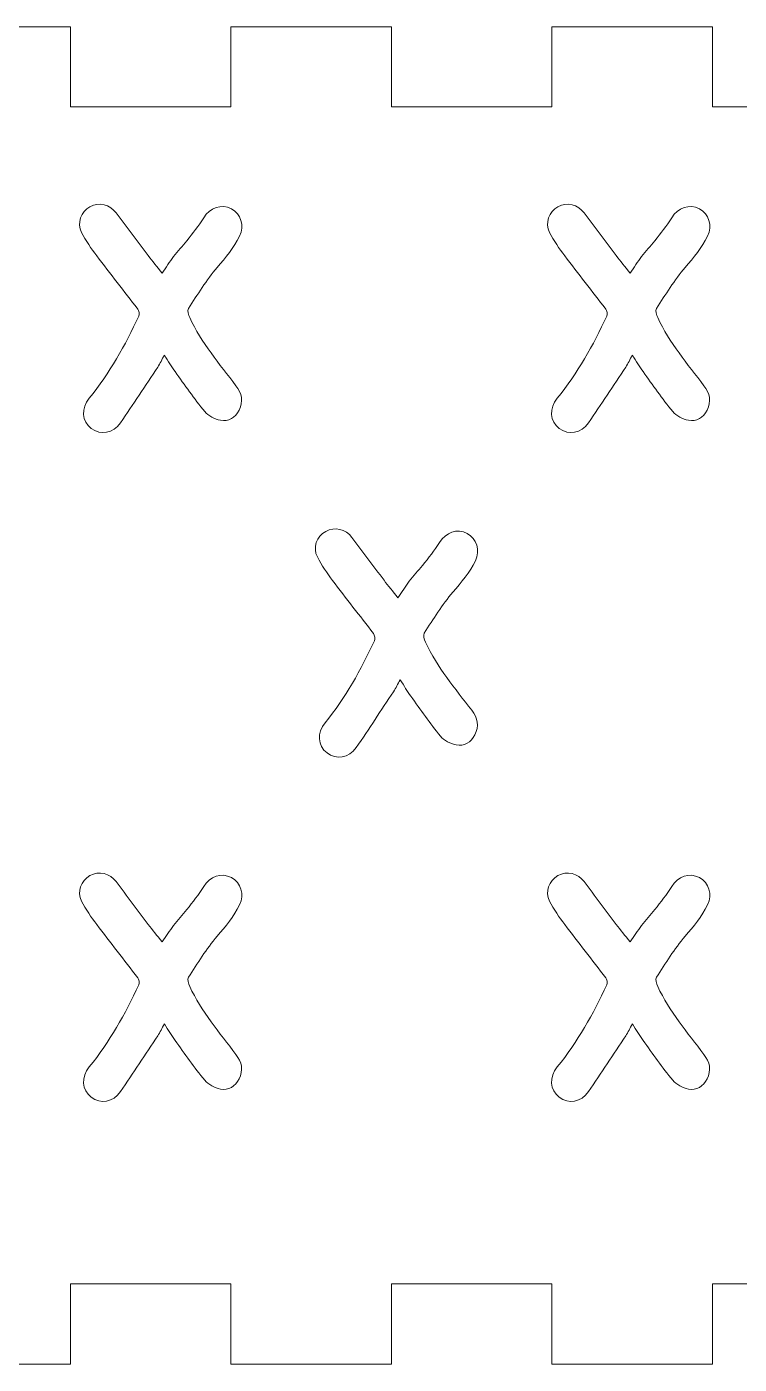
# Model space of a CAD drawing. Header units: inches. Extents: x 5 to 205, y 106 to 206.
# Drawn here: x 59.9 to 113.1, y 106 to 206 of the extents above; entities that cross this region are included whole.
import ezdxf

# ---------------------------------------------------------------- set-up
doc = ezdxf.new("R2010")
doc.units = ezdxf.units.IN
doc.header["$MEASUREMENT"] = 0

# ---------------------------------------------------------------- blocks, each defined once
blk = doc.blocks.new('block 28')
at = {"color": 7, "lineweight": 15, "true_color": 0xffffff}
blk.add_open_spline([(66.542, 192.078), (66.078, 192.698), (65.245, 192.906), (64.577, 192.53)], degree=3, dxfattribs=at)
blk = doc.blocks.new('block 29')
at = {"color": 7, "lineweight": 15, "true_color": 0xffffff}
blk.add_open_spline([(64.577, 192.53), (63.904, 192.154), (63.587, 191.313), (63.955, 190.621)], degree=3, dxfattribs=at)
blk = doc.blocks.new('block 30')
at = {"color": 7, "lineweight": 15, "true_color": 0xffffff}
blk.add_open_spline([(63.955, 190.621), (64.272, 190.001), (64.672, 189.416), (65.088, 188.86)], degree=3, dxfattribs=at)
blk = doc.blocks.new('block 31')
at = {"color": 7, "lineweight": 15, "true_color": 0xffffff}
blk.add_open_spline([(65.088, 188.86), (66.091, 187.525), (67.143, 186.221), (68.152, 184.889)], degree=3, dxfattribs=at)
blk = doc.blocks.new('block 32')
at = {"color": 7, "lineweight": 15, "true_color": 0xffffff}
blk.add_open_spline([(68.152, 184.889), (68.248, 184.761), (68.292, 184.5), (68.225, 184.359)], degree=3, dxfattribs=at)
blk = doc.blocks.new('block 33')
at = {"color": 7, "lineweight": 15, "true_color": 0xffffff}
blk.add_open_spline([(68.225, 184.359), (67.212, 182.179), (66.054, 180.093), (64.533, 178.228)], degree=3, dxfattribs=at)
blk = doc.blocks.new('block 34')
at = {"color": 7, "lineweight": 15, "true_color": 0xffffff}
blk.add_open_spline([(64.533, 178.228), (63.9, 177.461), (63.976, 176.502), (64.676, 175.964)], degree=3, dxfattribs=at)
blk = doc.blocks.new('block 35')
at = {"color": 7, "lineweight": 15, "true_color": 0xffffff}
blk.add_open_spline([(64.676, 175.964), (65.373, 175.429), (66.301, 175.573), (66.862, 176.378)], degree=3, dxfattribs=at)
blk = doc.blocks.new('block 36')
at = {"color": 7, "lineweight": 15, "true_color": 0xffffff}
blk.add_open_spline([(66.862, 176.378), (67.812, 177.754), (68.725, 179.158), (69.646, 180.549)], degree=3, dxfattribs=at)
blk = doc.blocks.new('block 37')
at = {"color": 7, "lineweight": 15, "true_color": 0xffffff}
blk.add_open_spline([(69.646, 180.549), (69.826, 180.82), (69.962, 181.112), (70.146, 181.442)], degree=3, dxfattribs=at)
blk = doc.blocks.new('block 38')
at = {"color": 7, "lineweight": 15, "true_color": 0xffffff}
blk.add_open_spline([(70.146, 181.442), (70.442, 180.98), (70.679, 180.577), (70.947, 180.206)], degree=3, dxfattribs=at)
blk = doc.blocks.new('block 39')
at = {"color": 7, "lineweight": 15, "true_color": 0xffffff}
blk.add_open_spline([(70.947, 180.206), (71.67, 179.203), (72.373, 178.179), (73.161, 177.226)], degree=3, dxfattribs=at)
blk = doc.blocks.new('block 40')
at = {"color": 7, "lineweight": 15, "true_color": 0xffffff}
blk.add_open_spline([(73.161, 177.226), (73.433, 176.901), (73.91, 176.658), (74.335, 176.57)], degree=3, dxfattribs=at)
blk = doc.blocks.new('block 41')
at = {"color": 7, "lineweight": 15, "true_color": 0xffffff}
blk.add_open_spline([(74.335, 176.57), (74.939, 176.442), (75.447, 176.77), (75.736, 177.324)], degree=3, dxfattribs=at)
blk = doc.blocks.new('block 42')
at = {"color": 7, "lineweight": 15, "true_color": 0xffffff}
blk.add_open_spline([(75.736, 177.324), (76.068, 177.975), (75.936, 178.582), (75.499, 179.154)], degree=3, dxfattribs=at)
blk = doc.blocks.new('block 43')
at = {"color": 7, "lineweight": 15, "true_color": 0xffffff}
blk.add_open_spline([(75.499, 179.154), (74.253, 180.783), (72.925, 182.361), (72.039, 184.242)], degree=3, dxfattribs=at)
blk = doc.blocks.new('block 44')
at = {"color": 7, "lineweight": 15, "true_color": 0xffffff}
blk.add_open_spline([(72.039, 184.242), (71.943, 184.443), (71.851, 184.776), (71.943, 184.921)], degree=3, dxfattribs=at)
blk = doc.blocks.new('block 45')
at = {"color": 7, "lineweight": 15, "true_color": 0xffffff}
blk.add_open_spline([(71.943, 184.921), (72.628, 185.972), (73.285, 187.049), (74.09, 187.991)], degree=3, dxfattribs=at)
blk = doc.blocks.new('block 46')
at = {"color": 7, "lineweight": 15, "true_color": 0xffffff}
blk.add_open_spline([(74.09, 187.991), (74.731, 188.735), (75.348, 189.459), (75.767, 190.342)], degree=3, dxfattribs=at)
blk = doc.blocks.new('block 47')
at = {"color": 7, "lineweight": 15, "true_color": 0xffffff}
blk.add_open_spline([(75.767, 190.342), (76.139, 191.117), (75.875, 191.992), (75.159, 192.379)], degree=3, dxfattribs=at)
blk = doc.blocks.new('block 48')
at = {"color": 7, "lineweight": 15, "true_color": 0xffffff}
blk.add_open_spline([(75.159, 192.379), (74.406, 192.778), (73.553, 192.459), (73.093, 191.707)], degree=3, dxfattribs=at)
blk = doc.blocks.new('block 49')
at = {"color": 7, "lineweight": 15, "true_color": 0xffffff}
blk.add_open_spline([(73.093, 191.707), (72.72, 191.105), (72.264, 190.553), (71.823, 189.993)], degree=3, dxfattribs=at)
blk = doc.blocks.new('block 50')
at = {"color": 7, "lineweight": 15, "true_color": 0xffffff}
blk.add_open_spline([(71.823, 189.993), (71.507, 189.588), (71.146, 189.215), (70.83, 188.803)], degree=3, dxfattribs=at)
blk = doc.blocks.new('block 51')
at = {"color": 7, "lineweight": 15, "true_color": 0xffffff}
blk.add_open_spline([(70.83, 188.803), (70.543, 188.416), (70.282, 188.006), (69.981, 187.566)], degree=3, dxfattribs=at)
blk = doc.blocks.new('block 52')
at = {"color": 7, "lineweight": 15, "true_color": 0xffffff}
blk.add_open_spline([(69.981, 187.566), (69.6, 188.047), (69.257, 188.456), (68.941, 188.88)], degree=3, dxfattribs=at)
blk = doc.blocks.new('block 53')
at = {"color": 7, "lineweight": 15, "true_color": 0xffffff}
blk.add_open_spline([(68.941, 188.88), (68.136, 189.941), (67.323, 191.008), (66.542, 192.078)], degree=3, dxfattribs=at)
blk = doc.blocks.new('block 106')
at = {"color": 7, "lineweight": 15, "true_color": 0xffffff}
blk.add_open_spline([(101.542, 192.078), (101.078, 192.698), (100.245, 192.906), (99.577, 192.53)], degree=3, dxfattribs=at)
blk = doc.blocks.new('block 107')
at = {"color": 7, "lineweight": 15, "true_color": 0xffffff}
blk.add_open_spline([(99.577, 192.53), (98.904, 192.154), (98.587, 191.313), (98.955, 190.621)], degree=3, dxfattribs=at)
blk = doc.blocks.new('block 108')
at = {"color": 7, "lineweight": 15, "true_color": 0xffffff}
blk.add_open_spline([(98.955, 190.621), (99.272, 190.001), (99.672, 189.416), (100.088, 188.86)], degree=3, dxfattribs=at)
blk = doc.blocks.new('block 109')
at = {"color": 7, "lineweight": 15, "true_color": 0xffffff}
blk.add_open_spline([(100.088, 188.86), (101.091, 187.525), (102.143, 186.221), (103.152, 184.889)], degree=3, dxfattribs=at)
blk = doc.blocks.new('block 110')
at = {"color": 7, "lineweight": 15, "true_color": 0xffffff}
blk.add_open_spline([(103.152, 184.889), (103.248, 184.761), (103.292, 184.5), (103.225, 184.359)], degree=3, dxfattribs=at)
blk = doc.blocks.new('block 111')
at = {"color": 7, "lineweight": 15, "true_color": 0xffffff}
blk.add_open_spline([(103.225, 184.359), (102.212, 182.179), (101.054, 180.093), (99.533, 178.228)], degree=3, dxfattribs=at)
blk = doc.blocks.new('block 112')
at = {"color": 7, "lineweight": 15, "true_color": 0xffffff}
blk.add_open_spline([(99.533, 178.228), (98.9, 177.461), (98.976, 176.502), (99.676, 175.964)], degree=3, dxfattribs=at)
blk = doc.blocks.new('block 113')
at = {"color": 7, "lineweight": 15, "true_color": 0xffffff}
blk.add_open_spline([(99.676, 175.964), (100.373, 175.429), (101.301, 175.573), (101.862, 176.378)], degree=3, dxfattribs=at)
blk = doc.blocks.new('block 114')
at = {"color": 7, "lineweight": 15, "true_color": 0xffffff}
blk.add_open_spline([(101.862, 176.378), (102.812, 177.754), (103.725, 179.158), (104.646, 180.549)], degree=3, dxfattribs=at)
blk = doc.blocks.new('block 115')
at = {"color": 7, "lineweight": 15, "true_color": 0xffffff}
blk.add_open_spline([(104.646, 180.549), (104.826, 180.82), (104.962, 181.112), (105.146, 181.442)], degree=3, dxfattribs=at)
blk = doc.blocks.new('block 116')
at = {"color": 7, "lineweight": 15, "true_color": 0xffffff}
blk.add_open_spline([(105.146, 181.442), (105.442, 180.98), (105.679, 180.577), (105.947, 180.206)], degree=3, dxfattribs=at)
blk = doc.blocks.new('block 117')
at = {"color": 7, "lineweight": 15, "true_color": 0xffffff}
blk.add_open_spline([(105.947, 180.206), (106.67, 179.203), (107.373, 178.179), (108.161, 177.226)], degree=3, dxfattribs=at)
blk = doc.blocks.new('block 118')
at = {"color": 7, "lineweight": 15, "true_color": 0xffffff}
blk.add_open_spline([(108.161, 177.226), (108.433, 176.901), (108.91, 176.658), (109.335, 176.57)], degree=3, dxfattribs=at)
blk = doc.blocks.new('block 119')
at = {"color": 7, "lineweight": 15, "true_color": 0xffffff}
blk.add_open_spline([(109.335, 176.57), (109.939, 176.442), (110.447, 176.77), (110.736, 177.324)], degree=3, dxfattribs=at)
blk = doc.blocks.new('block 120')
at = {"color": 7, "lineweight": 15, "true_color": 0xffffff}
blk.add_open_spline([(110.736, 177.324), (111.068, 177.975), (110.936, 178.582), (110.499, 179.154)], degree=3, dxfattribs=at)
blk = doc.blocks.new('block 121')
at = {"color": 7, "lineweight": 15, "true_color": 0xffffff}
blk.add_open_spline([(110.499, 179.154), (109.253, 180.783), (107.925, 182.361), (107.039, 184.242)], degree=3, dxfattribs=at)
blk = doc.blocks.new('block 122')
at = {"color": 7, "lineweight": 15, "true_color": 0xffffff}
blk.add_open_spline([(107.039, 184.242), (106.943, 184.443), (106.851, 184.776), (106.943, 184.921)], degree=3, dxfattribs=at)
blk = doc.blocks.new('block 123')
at = {"color": 7, "lineweight": 15, "true_color": 0xffffff}
blk.add_open_spline([(106.943, 184.921), (107.628, 185.972), (108.285, 187.049), (109.09, 187.991)], degree=3, dxfattribs=at)
blk = doc.blocks.new('block 124')
at = {"color": 7, "lineweight": 15, "true_color": 0xffffff}
blk.add_open_spline([(109.09, 187.991), (109.731, 188.735), (110.348, 189.459), (110.767, 190.342)], degree=3, dxfattribs=at)
blk = doc.blocks.new('block 125')
at = {"color": 7, "lineweight": 15, "true_color": 0xffffff}
blk.add_open_spline([(110.767, 190.342), (111.139, 191.117), (110.875, 191.992), (110.159, 192.379)], degree=3, dxfattribs=at)
blk = doc.blocks.new('block 126')
at = {"color": 7, "lineweight": 15, "true_color": 0xffffff}
blk.add_open_spline([(110.159, 192.379), (109.406, 192.778), (108.553, 192.459), (108.093, 191.707)], degree=3, dxfattribs=at)
blk = doc.blocks.new('block 127')
at = {"color": 7, "lineweight": 15, "true_color": 0xffffff}
blk.add_open_spline([(108.093, 191.707), (107.72, 191.105), (107.264, 190.553), (106.823, 189.993)], degree=3, dxfattribs=at)
blk = doc.blocks.new('block 128')
at = {"color": 7, "lineweight": 15, "true_color": 0xffffff}
blk.add_open_spline([(106.823, 189.993), (106.507, 189.588), (106.146, 189.215), (105.83, 188.803)], degree=3, dxfattribs=at)
blk = doc.blocks.new('block 129')
at = {"color": 7, "lineweight": 15, "true_color": 0xffffff}
blk.add_open_spline([(105.83, 188.803), (105.543, 188.416), (105.282, 188.006), (104.981, 187.566)], degree=3, dxfattribs=at)
blk = doc.blocks.new('block 130')
at = {"color": 7, "lineweight": 15, "true_color": 0xffffff}
blk.add_open_spline([(104.981, 187.566), (104.6, 188.047), (104.257, 188.456), (103.941, 188.88)], degree=3, dxfattribs=at)
blk = doc.blocks.new('block 131')
at = {"color": 7, "lineweight": 15, "true_color": 0xffffff}
blk.add_open_spline([(103.941, 188.88), (103.136, 189.941), (102.323, 191.008), (101.542, 192.078)], degree=3, dxfattribs=at)
blk = doc.blocks.new('block 210')
at = {"color": 7, "lineweight": 15, "true_color": 0xffffff}
blk.add_open_spline([(84.175, 167.807), (83.712, 168.427), (82.879, 168.636), (82.21, 168.259)], degree=3, dxfattribs=at)
blk = doc.blocks.new('block 211')
at = {"color": 7, "lineweight": 15, "true_color": 0xffffff}
blk.add_open_spline([(82.21, 168.259), (81.537, 167.884), (81.221, 167.043), (81.589, 166.351)], degree=3, dxfattribs=at)
blk = doc.blocks.new('block 212')
at = {"color": 7, "lineweight": 15, "true_color": 0xffffff}
blk.add_open_spline([(81.589, 166.351), (81.906, 165.731), (82.305, 165.145), (82.722, 164.589)], degree=3, dxfattribs=at)
blk = doc.blocks.new('block 213')
at = {"color": 7, "lineweight": 15, "true_color": 0xffffff}
blk.add_open_spline([(82.722, 164.589), (83.724, 163.255), (84.777, 161.951), (85.786, 160.619)], degree=3, dxfattribs=at)
blk = doc.blocks.new('block 214')
at = {"color": 7, "lineweight": 15, "true_color": 0xffffff}
blk.add_open_spline([(85.786, 160.619), (85.881, 160.49), (85.925, 160.229), (85.858, 160.089)], degree=3, dxfattribs=at)
blk = doc.blocks.new('block 215')
at = {"color": 7, "lineweight": 15, "true_color": 0xffffff}
blk.add_open_spline([(85.858, 160.089), (84.845, 157.908), (83.687, 155.823), (82.166, 153.957)], degree=3, dxfattribs=at)
blk = doc.blocks.new('block 216')
at = {"color": 7, "lineweight": 15, "true_color": 0xffffff}
blk.add_open_spline([(82.166, 153.957), (81.533, 153.191), (81.609, 152.232), (82.309, 151.694)], degree=3, dxfattribs=at)
blk = doc.blocks.new('block 217')
at = {"color": 7, "lineweight": 15, "true_color": 0xffffff}
blk.add_open_spline([(82.309, 151.694), (83.006, 151.158), (83.935, 151.303), (84.496, 152.107)], degree=3, dxfattribs=at)
blk = doc.blocks.new('block 218')
at = {"color": 7, "lineweight": 15, "true_color": 0xffffff}
blk.add_open_spline([(84.496, 152.107), (85.446, 153.483), (86.359, 154.888), (87.279, 156.278)], degree=3, dxfattribs=at)
blk = doc.blocks.new('block 219')
at = {"color": 7, "lineweight": 15, "true_color": 0xffffff}
blk.add_open_spline([(87.279, 156.278), (87.46, 156.549), (87.596, 156.842), (87.78, 157.172)], degree=3, dxfattribs=at)
blk = doc.blocks.new('block 220')
at = {"color": 7, "lineweight": 15, "true_color": 0xffffff}
blk.add_open_spline([(87.78, 157.172), (88.076, 156.71), (88.312, 156.306), (88.581, 155.935)], degree=3, dxfattribs=at)
blk = doc.blocks.new('block 221')
at = {"color": 7, "lineweight": 15, "true_color": 0xffffff}
blk.add_open_spline([(88.581, 155.935), (89.304, 154.933), (90.006, 153.908), (90.794, 152.955)], degree=3, dxfattribs=at)
blk = doc.blocks.new('block 222')
at = {"color": 7, "lineweight": 15, "true_color": 0xffffff}
blk.add_open_spline([(90.794, 152.955), (91.066, 152.63), (91.544, 152.388), (91.968, 152.299)], degree=3, dxfattribs=at)
blk = doc.blocks.new('block 223')
at = {"color": 7, "lineweight": 15, "true_color": 0xffffff}
blk.add_open_spline([(91.968, 152.299), (92.573, 152.171), (93.081, 152.5), (93.369, 153.054)], degree=3, dxfattribs=at)
blk = doc.blocks.new('block 224')
at = {"color": 7, "lineweight": 15, "true_color": 0xffffff}
blk.add_open_spline([(93.369, 153.054), (93.702, 153.704), (93.57, 154.312), (93.133, 154.884)], degree=3, dxfattribs=at)
blk = doc.blocks.new('block 225')
at = {"color": 7, "lineweight": 15, "true_color": 0xffffff}
blk.add_open_spline([(93.133, 154.884), (91.887, 156.513), (90.558, 158.09), (89.672, 159.972)], degree=3, dxfattribs=at)
blk = doc.blocks.new('block 226')
at = {"color": 7, "lineweight": 15, "true_color": 0xffffff}
blk.add_open_spline([(89.672, 159.972), (89.577, 160.172), (89.485, 160.506), (89.577, 160.65)], degree=3, dxfattribs=at)
blk = doc.blocks.new('block 227')
at = {"color": 7, "lineweight": 15, "true_color": 0xffffff}
blk.add_open_spline([(89.577, 160.65), (90.261, 161.702), (90.918, 162.779), (91.723, 163.72)], degree=3, dxfattribs=at)
blk = doc.blocks.new('block 228')
at = {"color": 7, "lineweight": 15, "true_color": 0xffffff}
blk.add_open_spline([(91.723, 163.72), (92.365, 164.464), (92.982, 165.189), (93.401, 166.072)], degree=3, dxfattribs=at)
blk = doc.blocks.new('block 229')
at = {"color": 7, "lineweight": 15, "true_color": 0xffffff}
blk.add_open_spline([(93.401, 166.072), (93.772, 166.846), (93.508, 167.721), (92.792, 168.108)], degree=3, dxfattribs=at)
blk = doc.blocks.new('block 230')
at = {"color": 7, "lineweight": 15, "true_color": 0xffffff}
blk.add_open_spline([(92.792, 168.108), (92.04, 168.508), (91.186, 168.188), (90.726, 167.436)], degree=3, dxfattribs=at)
blk = doc.blocks.new('block 231')
at = {"color": 7, "lineweight": 15, "true_color": 0xffffff}
blk.add_open_spline([(90.726, 167.436), (90.354, 166.834), (89.897, 166.282), (89.457, 165.723)], degree=3, dxfattribs=at)
blk = doc.blocks.new('block 232')
at = {"color": 7, "lineweight": 15, "true_color": 0xffffff}
blk.add_open_spline([(89.457, 165.723), (89.14, 165.317), (88.78, 164.944), (88.463, 164.533)], degree=3, dxfattribs=at)
blk = doc.blocks.new('block 233')
at = {"color": 7, "lineweight": 15, "true_color": 0xffffff}
blk.add_open_spline([(88.463, 164.533), (88.176, 164.146), (87.916, 163.736), (87.615, 163.295)], degree=3, dxfattribs=at)
blk = doc.blocks.new('block 234')
at = {"color": 7, "lineweight": 15, "true_color": 0xffffff}
blk.add_open_spline([(87.615, 163.295), (87.234, 163.776), (86.89, 164.186), (86.575, 164.609)], degree=3, dxfattribs=at)
blk = doc.blocks.new('block 235')
at = {"color": 7, "lineweight": 15, "true_color": 0xffffff}
blk.add_open_spline([(86.575, 164.609), (85.77, 165.671), (84.957, 166.738), (84.175, 167.807)], degree=3, dxfattribs=at)
blk = doc.blocks.new('block 314')
at = {"color": 7, "lineweight": 15, "true_color": 0xffffff}
blk.add_open_spline([(101.542, 142.078), (101.078, 142.698), (100.245, 142.906), (99.577, 142.53)], degree=3, dxfattribs=at)
blk = doc.blocks.new('block 315')
at = {"color": 7, "lineweight": 15, "true_color": 0xffffff}
blk.add_open_spline([(99.577, 142.53), (98.904, 142.154), (98.587, 141.313), (98.955, 140.621)], degree=3, dxfattribs=at)
blk = doc.blocks.new('block 316')
at = {"color": 7, "lineweight": 15, "true_color": 0xffffff}
blk.add_open_spline([(98.955, 140.621), (99.272, 140.001), (99.672, 139.416), (100.088, 138.86)], degree=3, dxfattribs=at)
blk = doc.blocks.new('block 317')
at = {"color": 7, "lineweight": 15, "true_color": 0xffffff}
blk.add_open_spline([(100.088, 138.86), (101.091, 137.525), (102.143, 136.221), (103.152, 134.889)], degree=3, dxfattribs=at)
blk = doc.blocks.new('block 318')
at = {"color": 7, "lineweight": 15, "true_color": 0xffffff}
blk.add_open_spline([(103.152, 134.889), (103.248, 134.761), (103.292, 134.5), (103.225, 134.359)], degree=3, dxfattribs=at)
blk = doc.blocks.new('block 319')
at = {"color": 7, "lineweight": 15, "true_color": 0xffffff}
blk.add_open_spline([(103.225, 134.359), (102.212, 132.179), (101.054, 130.093), (99.533, 128.228)], degree=3, dxfattribs=at)
blk = doc.blocks.new('block 320')
at = {"color": 7, "lineweight": 15, "true_color": 0xffffff}
blk.add_open_spline([(99.533, 128.228), (98.9, 127.461), (98.976, 126.502), (99.676, 125.964)], degree=3, dxfattribs=at)
blk = doc.blocks.new('block 321')
at = {"color": 7, "lineweight": 15, "true_color": 0xffffff}
blk.add_open_spline([(99.676, 125.964), (100.373, 125.429), (101.301, 125.573), (101.862, 126.378)], degree=3, dxfattribs=at)
blk = doc.blocks.new('block 322')
at = {"color": 7, "lineweight": 15, "true_color": 0xffffff}
blk.add_open_spline([(101.862, 126.378), (102.812, 127.754), (103.725, 129.158), (104.646, 130.549)], degree=3, dxfattribs=at)
blk = doc.blocks.new('block 323')
at = {"color": 7, "lineweight": 15, "true_color": 0xffffff}
blk.add_open_spline([(104.646, 130.549), (104.826, 130.82), (104.962, 131.112), (105.146, 131.442)], degree=3, dxfattribs=at)
blk = doc.blocks.new('block 324')
at = {"color": 7, "lineweight": 15, "true_color": 0xffffff}
blk.add_open_spline([(105.146, 131.442), (105.442, 130.98), (105.679, 130.577), (105.947, 130.206)], degree=3, dxfattribs=at)
blk = doc.blocks.new('block 325')
at = {"color": 7, "lineweight": 15, "true_color": 0xffffff}
blk.add_open_spline([(105.947, 130.206), (106.67, 129.203), (107.373, 128.179), (108.161, 127.226)], degree=3, dxfattribs=at)
blk = doc.blocks.new('block 326')
at = {"color": 7, "lineweight": 15, "true_color": 0xffffff}
blk.add_open_spline([(108.161, 127.226), (108.433, 126.901), (108.91, 126.658), (109.335, 126.57)], degree=3, dxfattribs=at)
blk = doc.blocks.new('block 327')
at = {"color": 7, "lineweight": 15, "true_color": 0xffffff}
blk.add_open_spline([(109.335, 126.57), (109.939, 126.442), (110.447, 126.77), (110.736, 127.324)], degree=3, dxfattribs=at)
blk = doc.blocks.new('block 328')
at = {"color": 7, "lineweight": 15, "true_color": 0xffffff}
blk.add_open_spline([(110.736, 127.324), (111.068, 127.975), (110.936, 128.582), (110.499, 129.154)], degree=3, dxfattribs=at)
blk = doc.blocks.new('block 329')
at = {"color": 7, "lineweight": 15, "true_color": 0xffffff}
blk.add_open_spline([(110.499, 129.154), (109.253, 130.783), (107.925, 132.361), (107.039, 134.242)], degree=3, dxfattribs=at)
blk = doc.blocks.new('block 330')
at = {"color": 7, "lineweight": 15, "true_color": 0xffffff}
blk.add_open_spline([(107.039, 134.242), (106.943, 134.443), (106.851, 134.776), (106.943, 134.921)], degree=3, dxfattribs=at)
blk = doc.blocks.new('block 331')
at = {"color": 7, "lineweight": 15, "true_color": 0xffffff}
blk.add_open_spline([(106.943, 134.921), (107.628, 135.972), (108.285, 137.049), (109.09, 137.991)], degree=3, dxfattribs=at)
blk = doc.blocks.new('block 332')
at = {"color": 7, "lineweight": 15, "true_color": 0xffffff}
blk.add_open_spline([(109.09, 137.991), (109.731, 138.735), (110.348, 139.459), (110.767, 140.342)], degree=3, dxfattribs=at)
blk = doc.blocks.new('block 333')
at = {"color": 7, "lineweight": 15, "true_color": 0xffffff}
blk.add_open_spline([(110.767, 140.342), (111.139, 141.117), (110.875, 141.992), (110.159, 142.379)], degree=3, dxfattribs=at)
blk = doc.blocks.new('block 334')
at = {"color": 7, "lineweight": 15, "true_color": 0xffffff}
blk.add_open_spline([(110.159, 142.379), (109.406, 142.778), (108.553, 142.459), (108.093, 141.707)], degree=3, dxfattribs=at)
blk = doc.blocks.new('block 335')
at = {"color": 7, "lineweight": 15, "true_color": 0xffffff}
blk.add_open_spline([(108.093, 141.707), (107.72, 141.105), (107.264, 140.553), (106.823, 139.993)], degree=3, dxfattribs=at)
blk = doc.blocks.new('block 336')
at = {"color": 7, "lineweight": 15, "true_color": 0xffffff}
blk.add_open_spline([(106.823, 139.993), (106.507, 139.588), (106.146, 139.215), (105.83, 138.803)], degree=3, dxfattribs=at)
blk = doc.blocks.new('block 337')
at = {"color": 7, "lineweight": 15, "true_color": 0xffffff}
blk.add_open_spline([(105.83, 138.803), (105.543, 138.416), (105.282, 138.006), (104.981, 137.566)], degree=3, dxfattribs=at)
blk = doc.blocks.new('block 338')
at = {"color": 7, "lineweight": 15, "true_color": 0xffffff}
blk.add_open_spline([(104.981, 137.566), (104.6, 138.047), (104.257, 138.456), (103.941, 138.88)], degree=3, dxfattribs=at)
blk = doc.blocks.new('block 339')
at = {"color": 7, "lineweight": 15, "true_color": 0xffffff}
blk.add_open_spline([(103.941, 138.88), (103.136, 139.941), (102.323, 141.008), (101.542, 142.078)], degree=3, dxfattribs=at)
blk = doc.blocks.new('block 340')
at = {"color": 7, "lineweight": 15, "true_color": 0xffffff}
blk.add_open_spline([(66.542, 142.078), (66.078, 142.698), (65.245, 142.906), (64.577, 142.53)], degree=3, dxfattribs=at)
blk = doc.blocks.new('block 341')
at = {"color": 7, "lineweight": 15, "true_color": 0xffffff}
blk.add_open_spline([(64.577, 142.53), (63.904, 142.154), (63.587, 141.313), (63.955, 140.621)], degree=3, dxfattribs=at)
blk = doc.blocks.new('block 342')
at = {"color": 7, "lineweight": 15, "true_color": 0xffffff}
blk.add_open_spline([(63.955, 140.621), (64.272, 140.001), (64.672, 139.416), (65.088, 138.86)], degree=3, dxfattribs=at)
blk = doc.blocks.new('block 343')
at = {"color": 7, "lineweight": 15, "true_color": 0xffffff}
blk.add_open_spline([(65.088, 138.86), (66.091, 137.525), (67.143, 136.221), (68.152, 134.889)], degree=3, dxfattribs=at)
blk = doc.blocks.new('block 344')
at = {"color": 7, "lineweight": 15, "true_color": 0xffffff}
blk.add_open_spline([(68.152, 134.889), (68.248, 134.761), (68.292, 134.5), (68.225, 134.359)], degree=3, dxfattribs=at)
blk = doc.blocks.new('block 345')
at = {"color": 7, "lineweight": 15, "true_color": 0xffffff}
blk.add_open_spline([(68.225, 134.359), (67.212, 132.179), (66.054, 130.093), (64.533, 128.228)], degree=3, dxfattribs=at)
blk = doc.blocks.new('block 346')
at = {"color": 7, "lineweight": 15, "true_color": 0xffffff}
blk.add_open_spline([(64.533, 128.228), (63.9, 127.461), (63.976, 126.502), (64.676, 125.964)], degree=3, dxfattribs=at)
blk = doc.blocks.new('block 347')
at = {"color": 7, "lineweight": 15, "true_color": 0xffffff}
blk.add_open_spline([(64.676, 125.964), (65.373, 125.429), (66.301, 125.573), (66.862, 126.378)], degree=3, dxfattribs=at)
blk = doc.blocks.new('block 348')
at = {"color": 7, "lineweight": 15, "true_color": 0xffffff}
blk.add_open_spline([(66.862, 126.378), (67.812, 127.754), (68.725, 129.158), (69.646, 130.549)], degree=3, dxfattribs=at)
blk = doc.blocks.new('block 349')
at = {"color": 7, "lineweight": 15, "true_color": 0xffffff}
blk.add_open_spline([(69.646, 130.549), (69.826, 130.82), (69.962, 131.112), (70.146, 131.442)], degree=3, dxfattribs=at)
blk = doc.blocks.new('block 350')
at = {"color": 7, "lineweight": 15, "true_color": 0xffffff}
blk.add_open_spline([(70.146, 131.442), (70.442, 130.98), (70.679, 130.577), (70.947, 130.206)], degree=3, dxfattribs=at)
blk = doc.blocks.new('block 351')
at = {"color": 7, "lineweight": 15, "true_color": 0xffffff}
blk.add_open_spline([(70.947, 130.206), (71.67, 129.203), (72.373, 128.179), (73.161, 127.226)], degree=3, dxfattribs=at)
blk = doc.blocks.new('block 352')
at = {"color": 7, "lineweight": 15, "true_color": 0xffffff}
blk.add_open_spline([(73.161, 127.226), (73.433, 126.901), (73.91, 126.658), (74.335, 126.57)], degree=3, dxfattribs=at)
blk = doc.blocks.new('block 353')
at = {"color": 7, "lineweight": 15, "true_color": 0xffffff}
blk.add_open_spline([(74.335, 126.57), (74.939, 126.442), (75.447, 126.77), (75.736, 127.324)], degree=3, dxfattribs=at)
blk = doc.blocks.new('block 354')
at = {"color": 7, "lineweight": 15, "true_color": 0xffffff}
blk.add_open_spline([(75.736, 127.324), (76.068, 127.975), (75.936, 128.582), (75.499, 129.154)], degree=3, dxfattribs=at)
blk = doc.blocks.new('block 355')
at = {"color": 7, "lineweight": 15, "true_color": 0xffffff}
blk.add_open_spline([(75.499, 129.154), (74.253, 130.783), (72.925, 132.361), (72.039, 134.242)], degree=3, dxfattribs=at)
blk = doc.blocks.new('block 356')
at = {"color": 7, "lineweight": 15, "true_color": 0xffffff}
blk.add_open_spline([(72.039, 134.242), (71.943, 134.443), (71.851, 134.776), (71.943, 134.921)], degree=3, dxfattribs=at)
blk = doc.blocks.new('block 357')
at = {"color": 7, "lineweight": 15, "true_color": 0xffffff}
blk.add_open_spline([(71.943, 134.921), (72.628, 135.972), (73.285, 137.049), (74.09, 137.991)], degree=3, dxfattribs=at)
blk = doc.blocks.new('block 358')
at = {"color": 7, "lineweight": 15, "true_color": 0xffffff}
blk.add_open_spline([(74.09, 137.991), (74.731, 138.735), (75.348, 139.459), (75.767, 140.342)], degree=3, dxfattribs=at)
blk = doc.blocks.new('block 359')
at = {"color": 7, "lineweight": 15, "true_color": 0xffffff}
blk.add_open_spline([(75.767, 140.342), (76.139, 141.117), (75.875, 141.992), (75.159, 142.379)], degree=3, dxfattribs=at)
blk = doc.blocks.new('block 360')
at = {"color": 7, "lineweight": 15, "true_color": 0xffffff}
blk.add_open_spline([(75.159, 142.379), (74.406, 142.778), (73.553, 142.459), (73.093, 141.707)], degree=3, dxfattribs=at)
blk = doc.blocks.new('block 361')
at = {"color": 7, "lineweight": 15, "true_color": 0xffffff}
blk.add_open_spline([(73.093, 141.707), (72.72, 141.105), (72.264, 140.553), (71.823, 139.993)], degree=3, dxfattribs=at)
blk = doc.blocks.new('block 362')
at = {"color": 7, "lineweight": 15, "true_color": 0xffffff}
blk.add_open_spline([(71.823, 139.993), (71.507, 139.588), (71.146, 139.215), (70.83, 138.803)], degree=3, dxfattribs=at)
blk = doc.blocks.new('block 363')
at = {"color": 7, "lineweight": 15, "true_color": 0xffffff}
blk.add_open_spline([(70.83, 138.803), (70.543, 138.416), (70.282, 138.006), (69.981, 137.566)], degree=3, dxfattribs=at)
blk = doc.blocks.new('block 364')
at = {"color": 7, "lineweight": 15, "true_color": 0xffffff}
blk.add_open_spline([(69.981, 137.566), (69.6, 138.047), (69.257, 138.456), (68.941, 138.88)], degree=3, dxfattribs=at)
blk = doc.blocks.new('block 365')
at = {"color": 7, "lineweight": 15, "true_color": 0xffffff}
blk.add_open_spline([(68.941, 138.88), (68.136, 139.941), (67.323, 141.008), (66.542, 142.078)], degree=3, dxfattribs=at)
blk = doc.blocks.new('block 377')
at = {"color": 7, "lineweight": 15, "true_color": 0xffffff}
blk.add_lwpolyline([(123.128, 111.992), (111.128, 111.992)], dxfattribs=at)
blk = doc.blocks.new('block 378')
at = {"color": 7, "lineweight": 15, "true_color": 0xffffff}
blk.add_lwpolyline([(111.128, 111.992), (111.128, 105.992)], dxfattribs=at)
blk = doc.blocks.new('block 379')
at = {"color": 7, "lineweight": 15, "true_color": 0xffffff}
blk.add_lwpolyline([(111.128, 105.992), (99.128, 105.992)], dxfattribs=at)
blk = doc.blocks.new('block 380')
at = {"color": 7, "lineweight": 15, "true_color": 0xffffff}
blk.add_lwpolyline([(99.128, 105.992), (99.128, 111.992)], dxfattribs=at)
blk = doc.blocks.new('block 381')
at = {"color": 7, "lineweight": 15, "true_color": 0xffffff}
blk.add_lwpolyline([(99.128, 111.992), (87.128, 111.992)], dxfattribs=at)
blk = doc.blocks.new('block 382')
at = {"color": 7, "lineweight": 15, "true_color": 0xffffff}
blk.add_lwpolyline([(87.128, 111.992), (87.128, 105.992)], dxfattribs=at)
blk = doc.blocks.new('block 383')
at = {"color": 7, "lineweight": 15, "true_color": 0xffffff}
blk.add_lwpolyline([(87.128, 105.992), (75.128, 105.992)], dxfattribs=at)
blk = doc.blocks.new('block 384')
at = {"color": 7, "lineweight": 15, "true_color": 0xffffff}
blk.add_lwpolyline([(75.128, 105.992), (75.128, 111.992)], dxfattribs=at)
blk = doc.blocks.new('block 385')
at = {"color": 7, "lineweight": 15, "true_color": 0xffffff}
blk.add_lwpolyline([(75.128, 111.992), (63.128, 111.992)], dxfattribs=at)
blk = doc.blocks.new('block 386')
at = {"color": 7, "lineweight": 15, "true_color": 0xffffff}
blk.add_lwpolyline([(63.128, 111.992), (63.128, 105.992)], dxfattribs=at)
blk = doc.blocks.new('block 387')
at = {"color": 7, "lineweight": 15, "true_color": 0xffffff}
blk.add_lwpolyline([(63.128, 105.992), (51.128, 105.992)], dxfattribs=at)
blk = doc.blocks.new('block 443')
at = {"color": 7, "lineweight": 15, "true_color": 0xffffff}
blk.add_lwpolyline([(51.128, 205.992), (63.128, 205.992)], dxfattribs=at)
blk = doc.blocks.new('block 444')
at = {"color": 7, "lineweight": 15, "true_color": 0xffffff}
blk.add_lwpolyline([(63.128, 205.992), (63.128, 199.992)], dxfattribs=at)
blk = doc.blocks.new('block 445')
at = {"color": 7, "lineweight": 15, "true_color": 0xffffff}
blk.add_lwpolyline([(63.128, 199.992), (75.128, 199.992)], dxfattribs=at)
blk = doc.blocks.new('block 446')
at = {"color": 7, "lineweight": 15, "true_color": 0xffffff}
blk.add_lwpolyline([(75.128, 199.992), (75.128, 205.992)], dxfattribs=at)
blk = doc.blocks.new('block 447')
at = {"color": 7, "lineweight": 15, "true_color": 0xffffff}
blk.add_lwpolyline([(75.128, 205.992), (87.128, 205.992)], dxfattribs=at)
blk = doc.blocks.new('block 448')
at = {"color": 7, "lineweight": 15, "true_color": 0xffffff}
blk.add_lwpolyline([(87.128, 205.992), (87.128, 199.992)], dxfattribs=at)
blk = doc.blocks.new('block 449')
at = {"color": 7, "lineweight": 15, "true_color": 0xffffff}
blk.add_lwpolyline([(87.128, 199.992), (99.128, 199.992)], dxfattribs=at)
blk = doc.blocks.new('block 450')
at = {"color": 7, "lineweight": 15, "true_color": 0xffffff}
blk.add_lwpolyline([(99.128, 199.992), (99.128, 205.992)], dxfattribs=at)
blk = doc.blocks.new('block 451')
at = {"color": 7, "lineweight": 15, "true_color": 0xffffff}
blk.add_lwpolyline([(99.128, 205.992), (111.128, 205.992)], dxfattribs=at)
blk = doc.blocks.new('block 452')
at = {"color": 7, "lineweight": 15, "true_color": 0xffffff}
blk.add_lwpolyline([(111.128, 205.992), (111.128, 199.992)], dxfattribs=at)
blk = doc.blocks.new('block 453')
at = {"color": 7, "lineweight": 15, "true_color": 0xffffff}
blk.add_lwpolyline([(111.128, 199.992), (123.128, 199.992)], dxfattribs=at)

msp = doc.modelspace()

# ---------------------------------------------------------------- block references
for name in ['block 443', 'block 444', 'block 446', 'block 447', 'block 448', 'block 450', 'block 451', 'block 452', 'block 445', 'block 449', 'block 453', 'block 29', 'block 28', 'block 53', 'block 48', 'block 47', 'block 107', 'block 106', 'block 131', 'block 126', 'block 125', 'block 49', 'block 127', 'block 30', 'block 46', 'block 108', 'block 124', 'block 50', 'block 128', 'block 31', 'block 52', 'block 51', 'block 109', 'block 130', 'block 129', 'block 45', 'block 123', 'block 33', 'block 32', 'block 44', 'block 43', 'block 111', 'block 110', 'block 122', 'block 121', 'block 37', 'block 38', 'block 115', 'block 116', 'block 36', 'block 39', 'block 114', 'block 117', 'block 42', 'block 120', 'block 34', 'block 112', 'block 40', 'block 41', 'block 118', 'block 119', 'block 35', 'block 113', 'block 211', 'block 210', 'block 230', 'block 229', 'block 235', 'block 231', 'block 212', 'block 228', 'block 232', 'block 213', 'block 234', 'block 233', 'block 227', 'block 215', 'block 214', 'block 226', 'block 225', 'block 219', 'block 220', 'block 218', 'block 221', 'block 224', 'block 216', 'block 223', 'block 217', 'block 222', 'block 341', 'block 340', 'block 365', 'block 360', 'block 359', 'block 315', 'block 314', 'block 339', 'block 334', 'block 333', 'block 361', 'block 335', 'block 342', 'block 358', 'block 316', 'block 332', 'block 362', 'block 336', 'block 343', 'block 364', 'block 363', 'block 317', 'block 338', 'block 337', 'block 357', 'block 331', 'block 345', 'block 344', 'block 356', 'block 355', 'block 319', 'block 318', 'block 330', 'block 329', 'block 349', 'block 350', 'block 323', 'block 324', 'block 348', 'block 351', 'block 322', 'block 325', 'block 354', 'block 328', 'block 346', 'block 320', 'block 352', 'block 353', 'block 326', 'block 327', 'block 347', 'block 321', 'block 385', 'block 386', 'block 384', 'block 381', 'block 382', 'block 380', 'block 377', 'block 378', 'block 387', 'block 383', 'block 379']:
    msp.add_blockref(name, (0, 0))

doc.saveas('drawing.dxf')
